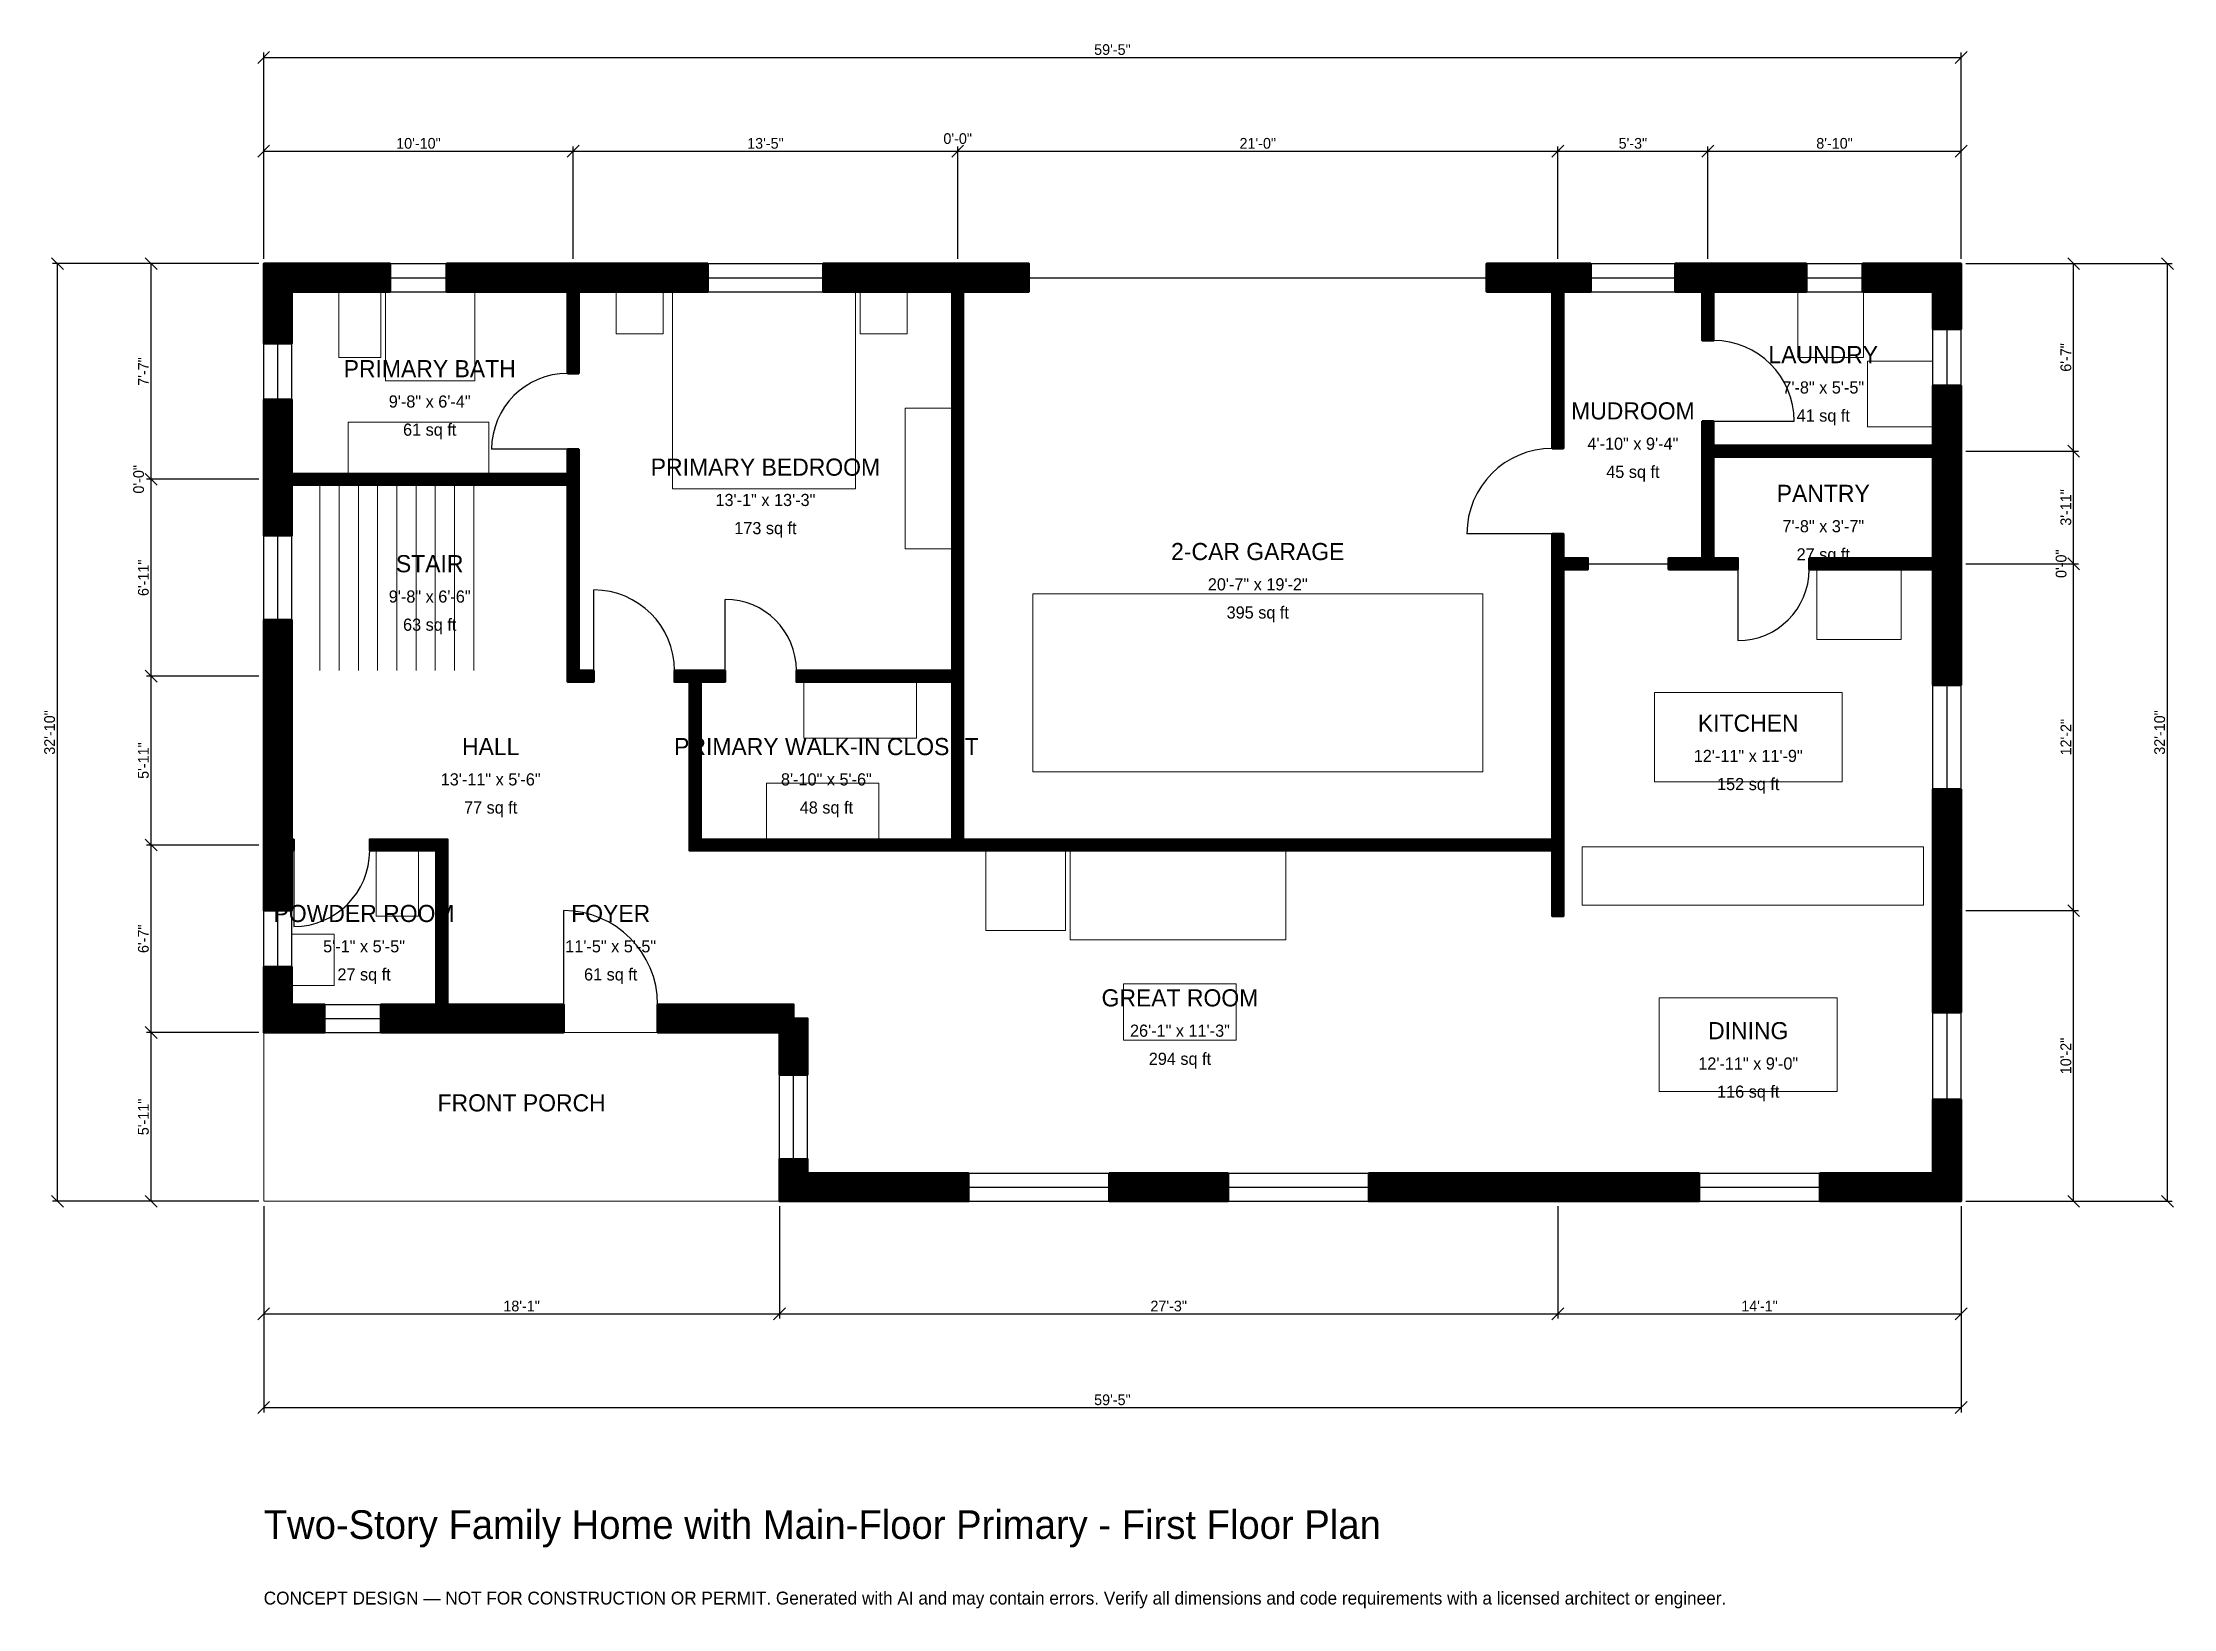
# Model space of a CAD drawing. Header units: inches. Extents: x -93 to 802, y -171 to 487.
import ezdxf
from ezdxf.enums import TextEntityAlignment as Align

# ---------------------------------------------------------------- set-up
doc = ezdxf.new("R2010")
doc.units = ezdxf.units.IN
doc.header["$MEASUREMENT"] = 0
doc.linetypes.add('DASHED', pattern=[0.6, 0.5, -0.1])
for name, color, linetype, lineweight in [('A-ANNO-DIMS', 1, 'Continuous', 13), ('A-ANNO-TEXT', 7, 'Continuous', 18), ('A-AREA-IDEN', 7, 'Continuous', 18), ('A-DOOR', 2, 'Continuous', 25), ('A-FLOR-FIXT', 9, 'Continuous', 13), ('A-FLOR-STRS', 3, 'Continuous', 18), ('A-FURN', 9, 'Continuous', 13), ('A-GLAZ', 4, 'Continuous', 25), ('A-SITE-PAVE', 8, 'Continuous', 13), ('A-WALL', 7, 'Continuous', 50), ('A-WALL-PATT', 8, 'Continuous', 13)]:
    doc.layers.add(name, color=color, linetype=linetype, lineweight=lineweight)
doc.dimstyles.new('PLAN', dxfattribs={"dimtxt": 4.5, "dimasz": 3, "dimexe": 2, "dimexo": 2, "dimgap": 1, "dimtad": 1, "dimdec": 0, "dimlunit": 4, "dimtsz": 2.5, "dimcen": 2.5, "dimclrd": 1, "dimclre": 1, "dimazin": 3, "dimtfac": 1, "dimtmove": 0, "dimatfit": 3})

msp = doc.modelspace()

# ---------------------------------------------------------------- hatches: boundary and pattern name
at = {"layer": 'A-WALL-PATT'}
h = msp.add_hatch(dxfattribs=at)
h.set_pattern_fill('ANSI31', color=8, scale=0.8)
h.paths.add_polyline_path([(68.8976, 70.8661), (49.2126, 70.8661), (49.2126, 82.6772), (68.8976, 82.6772), (72.4409, 82.6772), (72.4409, 147.2441), (44.4882, 147.2441), (44.4882, 151.9685), (72.4409, 151.9685), (77.1654, 151.9685), (77.1654, 147.2441), (77.1654, 82.6772), (80.7087, 82.6772), (125.9843, 82.6772), (125.9843, 70.8661), (80.7087, 70.8661), (77.1654, 70.8661), (77.1654, 70.8661), (72.4409, 70.8661), (72.4409, 70.8661), (68.8976, 70.8661)])
h.paths.add_polyline_path([(11.811, 70.8661), (11.811, 70.8661), (0, 70.8661), (0, 70.8661), (0, 70.8661), (0, 82.6772), (0, 82.6772), (0, 98.4252), (11.811, 98.4252), (11.811, 82.6772), (25.5906, 82.6772), (25.5906, 70.8661), (11.811, 70.8661)])
h.paths.add_polyline_path([(0, 143.7008), (0, 147.2441), (0, 147.2441), (0, 151.9685), (0, 151.9685), (0, 155.5118), (0, 214.5669), (0, 226.378), (0, 244.0945), (11.811, 244.0945), (11.811, 226.378), (11.811, 214.5669), (11.811, 155.5118), (11.811, 151.9685), (12.5984, 151.9685), (12.5984, 147.2441), (11.811, 147.2441), (11.811, 143.7008), (11.811, 122.0472), (0, 122.0472), (0, 143.7008)])
h.paths.add_polyline_path([(0, 297.2441), (0, 300.7874), (0, 300.7874), (0, 305.5118), (0, 305.5118), (0, 309.0551), (0, 336.6142), (11.811, 336.6142), (11.811, 309.0551), (11.811, 305.5118), (127.5591, 305.5118), (127.5591, 315.748), (132.2835, 315.748), (132.2835, 305.5118), (132.2835, 300.7874), (132.2835, 300.7874), (132.2835, 222.8346), (138.5827, 222.8346), (138.5827, 218.1102), (132.2835, 218.1102), (127.5591, 218.1102), (127.5591, 222.8346), (127.5591, 300.7874), (11.811, 300.7874), (11.811, 297.2441), (11.811, 279.5276), (0, 279.5276), (0, 297.2441)])
h.paths.add_polyline_path([(0, 381.8898), (0, 381.8898), (0, 393.7008), (0, 393.7008), (0, 393.7008), (11.811, 393.7008), (11.811, 393.7008), (53.1496, 393.7008), (53.1496, 381.8898), (11.811, 381.8898), (11.811, 360.2362), (0, 360.2362), (0, 381.8898)])
h.paths.add_polyline_path([(124.0157, 393.7008), (127.5591, 393.7008), (127.5591, 393.7008), (132.2835, 393.7008), (132.2835, 393.7008), (135.8268, 393.7008), (186.4173, 393.7008), (186.4173, 381.8898), (135.8268, 381.8898), (132.2835, 381.8898), (132.2835, 347.6378), (127.5591, 347.6378), (127.5591, 381.8898), (124.0157, 381.8898), (76.7717, 381.8898), (76.7717, 393.7008), (124.0157, 393.7008)])
h.paths.add_polyline_path([(285.4331, 393.7008), (288.9764, 393.7008), (288.9764, 393.7008), (293.7008, 393.7008), (293.7008, 393.7008), (297.2441, 393.7008), (321.2598, 393.7008), (321.2598, 381.8898), (297.2441, 381.8898), (293.7008, 381.8898), (293.7008, 222.8346), (293.7008, 218.1102), (293.7008, 151.9685), (540.9449, 151.9685), (540.9449, 265.3543), (540.9449, 265.3543), (540.9449, 270.0787), (540.9449, 280.315), (545.6693, 280.315), (545.6693, 270.0787), (555.9055, 270.0787), (555.9055, 265.3543), (545.6693, 265.3543), (545.6693, 265.3543), (545.6693, 151.9685), (545.6693, 147.2441), (545.6693, 119.685), (540.9449, 119.685), (540.9449, 147.2441), (293.7008, 147.2441), (288.9764, 147.2441), (288.9764, 147.2441), (218.8976, 147.2441), (214.1732, 147.2441), (183.4646, 147.2441), (178.7402, 147.2441), (178.7402, 151.9685), (178.7402, 218.1102), (172.4409, 218.1102), (172.4409, 222.8346), (178.7402, 222.8346), (183.4646, 222.8346), (193.7008, 222.8346), (193.7008, 218.1102), (183.4646, 218.1102), (183.4646, 151.9685), (214.1732, 151.9685), (218.8976, 151.9685), (288.9764, 151.9685), (288.9764, 218.1102), (223.622, 218.1102), (223.622, 222.8346), (288.9764, 222.8346), (288.9764, 381.8898), (285.4331, 381.8898), (234.8425, 381.8898), (234.8425, 393.7008), (285.4331, 393.7008)])
h.paths.add_polyline_path([(537.4016, 393.7008), (540.9449, 393.7008), (540.9449, 393.7008), (545.6693, 393.7008), (545.6693, 393.7008), (549.2126, 393.7008), (557.0866, 393.7008), (557.0866, 381.8898), (549.2126, 381.8898), (545.6693, 381.8898), (545.6693, 316.1417), (540.9449, 316.1417), (540.9449, 381.8898), (537.4016, 381.8898), (513.3858, 381.8898), (513.3858, 393.7008), (537.4016, 393.7008)])
h.paths.add_polyline_path([(600.3937, 393.7008), (603.937, 393.7008), (603.937, 393.7008), (608.6614, 393.7008), (608.6614, 393.7008), (612.2047, 393.7008), (647.6378, 393.7008), (647.6378, 381.8898), (612.2047, 381.8898), (608.6614, 381.8898), (608.6614, 361.4173), (603.937, 361.4173), (603.937, 381.8898), (600.3937, 381.8898), (592.5197, 381.8898), (592.5197, 393.7008), (600.3937, 393.7008)])
h.paths.add_polyline_path([(700.7874, 393.7008), (700.7874, 393.7008), (712.5984, 393.7008), (712.5984, 393.7008), (712.5985, 393.7008), (712.5985, 381.8898), (712.5984, 381.8898), (712.5984, 366.1417), (700.7874, 366.1417), (700.7874, 381.8898), (671.2598, 381.8898), (671.2598, 393.7008), (700.7874, 393.7008)])
h.paths.add_polyline_path([(712.5984, 320.8661), (712.5984, 317.3228), (712.5985, 317.3228), (712.5985, 312.5984), (712.5984, 312.5984), (712.5984, 309.0551), (712.5984, 273.622), (712.5984, 270.0787), (712.5985, 270.0787), (712.5985, 265.3543), (712.5984, 265.3543), (712.5984, 261.811), (712.5984, 216.7323), (700.7874, 216.7323), (700.7874, 261.811), (700.7874, 265.3543), (648.8189, 265.3543), (648.8189, 270.0787), (700.7874, 270.0787), (700.7874, 273.622), (700.7874, 309.0551), (700.7874, 312.5984), (608.6614, 312.5984), (608.6614, 270.0787), (618.8976, 270.0787), (618.8976, 265.3543), (608.6614, 265.3543), (608.6614, 265.3543), (603.937, 265.3543), (603.937, 265.3543), (589.7638, 265.3543), (589.7638, 270.0787), (603.937, 270.0787), (603.937, 312.5984), (603.937, 317.3228), (603.937, 327.5591), (608.6614, 327.5591), (608.6614, 317.3228), (700.7874, 317.3228), (700.7874, 320.8661), (700.7874, 342.5197), (712.5984, 342.5197), (712.5984, 320.8661)])
h.paths.add_polyline_path([(712.5984, 127.9528), (712.5984, 116.1417), (712.5984, 79.3307), (700.7874, 79.3307), (700.7874, 116.1417), (700.7874, 127.9528), (700.7874, 173.0315), (712.5984, 173.0315), (712.5984, 127.9528)])
h.paths.add_polyline_path([(712.5984, 11.811), (712.5985, 11.811), (712.5985, 0), (712.5984, 0), (712.5984, 0), (700.7874, 0), (700.7874, 0), (653.3465, 0), (653.3465, 11.811), (700.7874, 11.811), (700.7874, 42.7165), (712.5984, 42.7165), (712.5984, 11.811)])
h.paths.add_polyline_path([(549.2126, 0), (537.4016, 0), (463.9108, 0), (463.9108, 11.811), (537.4016, 11.811), (549.2126, 11.811), (602.5591, 11.811), (602.5591, 0), (549.2126, 0)])
h.paths.add_polyline_path([(354.9869, 0), (354.9869, 11.811), (404.8556, 11.811), (404.8556, 0), (354.9869, 0)])
h.paths.add_polyline_path([(228.3465, 0), (228.3465, 0), (216.5354, 0), (216.5354, 0), (216.5354, 0), (216.5354, 11.811), (216.5354, 11.811), (216.5354, 17.7165), (228.3465, 17.7165), (228.3465, 11.811), (295.9318, 11.811), (295.9318, 0), (228.3465, 0)])
h.paths.add_polyline_path([(216.5354, 70.8661), (165.3543, 70.8661), (165.3543, 82.6772), (222.4409, 82.6772), (222.4409, 76.7717), (228.3465, 76.7717), (228.3465, 53.1496), (216.5354, 53.1496), (216.5354, 70.8661)])

# ---------------------------------------------------------------- linework, layer by layer
at = {"layer": 'A-DOOR', "linetype": 'DASHED'}
msp.add_line((321.2598, 387.7953), (513.3858, 387.7953), dxfattribs=at)
at = {"layer": 'A-DOOR'}
for p, q in [((608.6614, 327.5591), (642.5197, 327.5591)), ((127.5591, 315.748), (95.6693, 315.748)), ((540.9449, 280.315), (505.1181, 280.315)), ((555.9055, 267.7165), (589.7638, 267.7165)), ((618.8976, 265.3543), (618.8976, 235.4331)), ((138.5827, 222.8346), (138.5827, 256.6929)), ((193.7008, 222.8346), (193.7008, 252.7559)), ((12.5984, 147.2441), (12.5984, 115.3543)), ((125.9843, 82.6772), (125.9843, 122.0472))]:
    msp.add_line(p, q, dxfattribs=at)
for centre, radius, start, end in [((608.6614, 327.5591), 33.8583, 0, 90), ((127.5591, 315.748), 31.8898, 90, 180), ((540.9449, 280.315), 35.8268, 90, 180), ((618.8976, 265.3543), 29.9213, 270, 360), ((138.5827, 222.8346), 33.8583, 0, 90), ((193.7008, 222.8346), 29.9213, 0, 90), ((12.5984, 147.2441), 31.8898, 270, 360), ((125.9843, 82.6772), 39.3701, 0, 90)]:
    msp.add_arc(centre, radius, start, end, dxfattribs=at)
at = {"layer": 'A-FLOR-FIXT'}
for points in [[(31.4961, 354.3307), (49.2126, 354.3307), (49.2126, 381.8898), (31.4961, 381.8898)], [(51.1811, 344.4882), (88.5827, 344.4882), (88.5827, 381.8898), (51.1811, 381.8898)], [(35.4331, 305.5118), (94.4882, 305.5118), (94.4882, 327.1654), (35.4331, 327.1654)], [(583.8583, 176.1811), (662.5984, 176.1811), (662.5984, 213.5827), (583.8583, 213.5827)], [(47.2441, 119.685), (64.9606, 119.685), (64.9606, 147.2441), (47.2441, 147.2441)], [(553.5433, 124.4094), (696.8504, 124.4094), (696.8504, 148.8189), (553.5433, 148.8189)], [(11.811, 90.5512), (29.5276, 90.5512), (29.5276, 112.2047), (11.811, 112.2047)]]:
    msp.add_lwpolyline(points, close=True, dxfattribs=at)
at = {"layer": 'A-FLOR-STRS'}
for p, q in [((23.622, 222.8346), (23.622, 300.7874)), ((31.6929, 222.8346), (31.6929, 300.7874)), ((39.7638, 222.8346), (39.7638, 300.7874)), ((47.8346, 222.8346), (47.8346, 300.7874)), ((55.9055, 222.8346), (55.9055, 300.7874)), ((63.9764, 222.8346), (63.9764, 300.7874)), ((72.0472, 222.8346), (72.0472, 300.7874)), ((80.1181, 222.8346), (80.1181, 300.7874)), ((88.189, 222.8346), (88.189, 300.7874))]:
    msp.add_line(p, q, dxfattribs=at)
at = {"layer": 'A-FURN'}
for points in [[(148.0315, 364.1732), (167.7165, 364.1732), (167.7165, 381.8898), (148.0315, 381.8898)], [(171.6535, 299.2126), (248.4252, 299.2126), (248.4252, 381.8898), (171.6535, 381.8898)], [(250.3937, 364.1732), (270.0787, 364.1732), (270.0787, 381.8898), (250.3937, 381.8898)], [(644.0945, 354.3307), (671.6535, 354.3307), (671.6535, 381.8898), (644.0945, 381.8898)], [(673.2283, 325.1969), (700.7874, 325.1969), (700.7874, 352.7559), (673.2283, 352.7559)], [(269.2913, 274.0157), (288.9764, 274.0157), (288.9764, 333.0709), (269.2913, 333.0709)], [(651.9685, 235.8268), (687.4016, 235.8268), (687.4016, 265.3543), (651.9685, 265.3543)], [(322.8346, 180.315), (511.811, 180.315), (511.811, 255.1181), (322.8346, 255.1181)], [(226.7717, 194.4882), (274.0157, 194.4882), (274.0157, 218.1102), (226.7717, 218.1102)], [(211.0236, 151.9685), (258.2677, 151.9685), (258.2677, 175.5906), (211.0236, 175.5906)], [(303.1496, 113.7795), (336.6142, 113.7795), (336.6142, 147.2441), (303.1496, 147.2441)], [(338.5827, 109.8425), (429.1339, 109.8425), (429.1339, 147.2441), (338.5827, 147.2441)], [(361.0236, 67.7165), (408.2677, 67.7165), (408.2677, 91.3386), (361.0236, 91.3386)], [(585.8268, 46.063), (660.6299, 46.063), (660.6299, 85.4331), (585.8268, 85.4331)]]:
    msp.add_lwpolyline(points, close=True, dxfattribs=at)
at = {"layer": 'A-GLAZ'}
for p, q in [((53.1496, 393.7008), (76.7717, 393.7008)), ((186.4173, 393.7008), (234.8425, 393.7008)), ((557.0866, 393.7008), (592.5197, 393.7008)), ((647.6378, 393.7008), (671.2598, 393.7008)), ((53.1496, 387.7953), (76.7717, 387.7953)), ((186.4173, 387.7953), (234.8425, 387.7953)), ((557.0866, 387.7953), (592.5197, 387.7953)), ((647.6378, 387.7953), (671.2598, 387.7953)), ((53.1496, 381.8898), (76.7717, 381.8898)), ((186.4173, 381.8898), (234.8425, 381.8898)), ((557.0866, 381.8898), (592.5197, 381.8898)), ((647.6378, 381.8898), (671.2598, 381.8898)), ((0, 336.6142), (0, 360.2362)), ((5.9055, 336.6142), (5.9055, 360.2362)), ((11.811, 336.6142), (11.811, 360.2362)), ((700.7874, 342.5197), (700.7874, 366.1417)), ((706.6929, 342.5197), (706.6929, 366.1417)), ((712.5984, 342.5197), (712.5984, 366.1417)), ((0, 244.0945), (0, 279.5276)), ((5.9055, 244.0945), (5.9055, 279.5276)), ((11.811, 244.0945), (11.811, 279.5276)), ((700.7874, 173.0315), (700.7874, 216.7323)), ((706.6929, 173.0315), (706.6929, 216.7323)), ((712.5984, 173.0315), (712.5984, 216.7323)), ((0, 98.4252), (0, 122.0472)), ((5.9055, 98.4252), (5.9055, 122.0472)), ((11.811, 98.4252), (11.811, 122.0472)), ((25.5906, 82.6772), (49.2126, 82.6772)), ((25.5906, 76.7717), (49.2126, 76.7717)), ((700.7874, 42.7165), (700.7874, 79.3307)), ((706.6929, 42.7165), (706.6929, 79.3307)), ((712.5984, 42.7165), (712.5984, 79.3307)), ((25.5906, 70.8661), (49.2126, 70.8661)), ((216.5354, 17.7165), (216.5354, 53.1496)), ((222.4409, 17.7165), (222.4409, 53.1496)), ((228.3465, 17.7165), (228.3465, 53.1496)), ((295.9318, 11.811), (354.9869, 11.811)), ((404.8556, 11.811), (463.9108, 11.811)), ((602.5591, 11.811), (653.3465, 11.811)), ((295.9318, 5.9055), (354.9869, 5.9055)), ((295.9318, 0), (354.9869, 0)), ((404.8556, 5.9055), (463.9108, 5.9055)), ((404.8556, 0), (463.9108, 0)), ((602.5591, 5.9055), (653.3465, 5.9055)), ((602.5591, 0), (653.3465, 0))]:
    msp.add_line(p, q, dxfattribs=at)
at = {"layer": 'A-SITE-PAVE', "linetype": 'DASHED'}
msp.add_lwpolyline([(0, 0), (216.5354, 0), (216.5354, 70.8661), (0, 70.8661)], close=True, dxfattribs=at)
at = {"layer": 'A-WALL'}
for points in [[(0, 381.8898), (0, 381.8898), (0, 393.7008), (0, 393.7008), (0, 393.7008), (11.811, 393.7008), (11.811, 393.7008), (53.1496, 393.7008), (53.1496, 381.8898), (11.811, 381.8898), (11.811, 360.2362), (0, 360.2362), (0, 381.8898)], [(124.0157, 393.7008), (127.5591, 393.7008), (127.5591, 393.7008), (132.2835, 393.7008), (132.2835, 393.7008), (135.8268, 393.7008), (186.4173, 393.7008), (186.4173, 381.8898), (135.8268, 381.8898), (132.2835, 381.8898), (132.2835, 347.6378), (127.5591, 347.6378), (127.5591, 381.8898), (124.0157, 381.8898), (76.7717, 381.8898), (76.7717, 393.7008), (124.0157, 393.7008)], [(285.4331, 393.7008), (288.9764, 393.7008), (288.9764, 393.7008), (293.7008, 393.7008), (293.7008, 393.7008), (297.2441, 393.7008), (321.2598, 393.7008), (321.2598, 381.8898), (297.2441, 381.8898), (293.7008, 381.8898), (293.7008, 222.8346), (293.7008, 218.1102), (293.7008, 151.9685), (540.9449, 151.9685), (540.9449, 265.3543), (540.9449, 265.3543), (540.9449, 270.0787), (540.9449, 280.315), (545.6693, 280.315), (545.6693, 270.0787), (555.9055, 270.0787), (555.9055, 265.3543), (545.6693, 265.3543), (545.6693, 265.3543), (545.6693, 151.9685), (545.6693, 147.2441), (545.6693, 119.685), (540.9449, 119.685), (540.9449, 147.2441), (293.7008, 147.2441), (288.9764, 147.2441), (288.9764, 147.2441), (218.8976, 147.2441), (214.1732, 147.2441), (183.4646, 147.2441), (178.7402, 147.2441), (178.7402, 151.9685), (178.7402, 218.1102), (172.4409, 218.1102), (172.4409, 222.8346), (178.7402, 222.8346), (183.4646, 222.8346), (193.7008, 222.8346), (193.7008, 218.1102), (183.4646, 218.1102), (183.4646, 151.9685), (214.1732, 151.9685), (218.8976, 151.9685), (288.9764, 151.9685), (288.9764, 218.1102), (223.622, 218.1102), (223.622, 222.8346), (288.9764, 222.8346), (288.9764, 381.8898), (285.4331, 381.8898), (234.8425, 381.8898), (234.8425, 393.7008), (285.4331, 393.7008)], [(537.4016, 393.7008), (540.9449, 393.7008), (540.9449, 393.7008), (545.6693, 393.7008), (545.6693, 393.7008), (549.2126, 393.7008), (557.0866, 393.7008), (557.0866, 381.8898), (549.2126, 381.8898), (545.6693, 381.8898), (545.6693, 316.1417), (540.9449, 316.1417), (540.9449, 381.8898), (537.4016, 381.8898), (513.3858, 381.8898), (513.3858, 393.7008), (537.4016, 393.7008)], [(600.3937, 393.7008), (603.937, 393.7008), (603.937, 393.7008), (608.6614, 393.7008), (608.6614, 393.7008), (612.2047, 393.7008), (647.6378, 393.7008), (647.6378, 381.8898), (612.2047, 381.8898), (608.6614, 381.8898), (608.6614, 361.4173), (603.937, 361.4173), (603.937, 381.8898), (600.3937, 381.8898), (592.5197, 381.8898), (592.5197, 393.7008), (600.3937, 393.7008)], [(700.7874, 393.7008), (700.7874, 393.7008), (712.5984, 393.7008), (712.5984, 393.7008), (712.5985, 393.7008), (712.5985, 381.8898), (712.5984, 381.8898), (712.5984, 366.1417), (700.7874, 366.1417), (700.7874, 381.8898), (671.2598, 381.8898), (671.2598, 393.7008), (700.7874, 393.7008)], [(712.5984, 320.8661), (712.5984, 317.3228), (712.5985, 317.3228), (712.5985, 312.5984), (712.5984, 312.5984), (712.5984, 309.0551), (712.5984, 273.622), (712.5984, 270.0787), (712.5985, 270.0787), (712.5985, 265.3543), (712.5984, 265.3543), (712.5984, 261.811), (712.5984, 216.7323), (700.7874, 216.7323), (700.7874, 261.811), (700.7874, 265.3543), (648.8189, 265.3543), (648.8189, 270.0787), (700.7874, 270.0787), (700.7874, 273.622), (700.7874, 309.0551), (700.7874, 312.5984), (608.6614, 312.5984), (608.6614, 270.0787), (618.8976, 270.0787), (618.8976, 265.3543), (608.6614, 265.3543), (608.6614, 265.3543), (603.937, 265.3543), (603.937, 265.3543), (589.7638, 265.3543), (589.7638, 270.0787), (603.937, 270.0787), (603.937, 312.5984), (603.937, 317.3228), (603.937, 327.5591), (608.6614, 327.5591), (608.6614, 317.3228), (700.7874, 317.3228), (700.7874, 320.8661), (700.7874, 342.5197), (712.5984, 342.5197), (712.5984, 320.8661)], [(0, 297.2441), (0, 300.7874), (0, 300.7874), (0, 305.5118), (0, 305.5118), (0, 309.0551), (0, 336.6142), (11.811, 336.6142), (11.811, 309.0551), (11.811, 305.5118), (127.5591, 305.5118), (127.5591, 315.748), (132.2835, 315.748), (132.2835, 305.5118), (132.2835, 300.7874), (132.2835, 300.7874), (132.2835, 222.8346), (138.5827, 222.8346), (138.5827, 218.1102), (132.2835, 218.1102), (127.5591, 218.1102), (127.5591, 222.8346), (127.5591, 300.7874), (11.811, 300.7874), (11.811, 297.2441), (11.811, 279.5276), (0, 279.5276), (0, 297.2441)], [(0, 143.7008), (0, 147.2441), (0, 147.2441), (0, 151.9685), (0, 151.9685), (0, 155.5118), (0, 214.5669), (0, 226.378), (0, 244.0945), (11.811, 244.0945), (11.811, 226.378), (11.811, 214.5669), (11.811, 155.5118), (11.811, 151.9685), (12.5984, 151.9685), (12.5984, 147.2441), (11.811, 147.2441), (11.811, 143.7008), (11.811, 122.0472), (0, 122.0472), (0, 143.7008)], [(712.5984, 127.9528), (712.5984, 116.1417), (712.5984, 79.3307), (700.7874, 79.3307), (700.7874, 116.1417), (700.7874, 127.9528), (700.7874, 173.0315), (712.5984, 173.0315), (712.5984, 127.9528)], [(68.8976, 70.8661), (49.2126, 70.8661), (49.2126, 82.6772), (68.8976, 82.6772), (72.4409, 82.6772), (72.4409, 147.2441), (44.4882, 147.2441), (44.4882, 151.9685), (72.4409, 151.9685), (77.1654, 151.9685), (77.1654, 147.2441), (77.1654, 82.6772), (80.7087, 82.6772), (125.9843, 82.6772), (125.9843, 70.8661), (80.7087, 70.8661), (77.1654, 70.8661), (77.1654, 70.8661), (72.4409, 70.8661), (72.4409, 70.8661), (68.8976, 70.8661)], [(11.811, 70.8661), (11.811, 70.8661), (0, 70.8661), (0, 70.8661), (0, 70.8661), (0, 82.6772), (0, 82.6772), (0, 98.4252), (11.811, 98.4252), (11.811, 82.6772), (25.5906, 82.6772), (25.5906, 70.8661), (11.811, 70.8661)], [(216.5354, 70.8661), (165.3543, 70.8661), (165.3543, 82.6772), (222.4409, 82.6772), (222.4409, 76.7717), (228.3465, 76.7717), (228.3465, 53.1496), (216.5354, 53.1496), (216.5354, 70.8661)], [(712.5984, 11.811), (712.5985, 11.811), (712.5985, 0), (712.5984, 0), (712.5984, 0), (700.7874, 0), (700.7874, 0), (653.3465, 0), (653.3465, 11.811), (700.7874, 11.811), (700.7874, 42.7165), (712.5984, 42.7165), (712.5984, 11.811)], [(228.3465, 0), (228.3465, 0), (216.5354, 0), (216.5354, 0), (216.5354, 0), (216.5354, 11.811), (216.5354, 11.811), (216.5354, 17.7165), (228.3465, 17.7165), (228.3465, 11.811), (295.9318, 11.811), (295.9318, 0), (228.3465, 0)], [(354.9869, 0), (354.9869, 11.811), (404.8556, 11.811), (404.8556, 0), (354.9869, 0)], [(549.2126, 0), (537.4016, 0), (463.9108, 0), (463.9108, 11.811), (537.4016, 11.811), (549.2126, 11.811), (602.5591, 11.811), (602.5591, 0), (549.2126, 0)]]:
    msp.add_lwpolyline(points, close=True, dxfattribs=at)

# ---------------------------------------------------------------- texts
at = {"layer": 'A-ANNO-TEXT'}
for s, height, p in [('Two-Story Family Home with Main-Floor Primary - First Floor Plan', 12, (0, -141.7323)), ('CONCEPT DESIGN — NOT FOR CONSTRUCTION OR PERMIT. Generated with AI and may contain errors. Verify all dimensions and code requirements with a licensed architect or engineer.', 5.4, (0, -169.2913))]:
    msp.add_text(s, height=height, dxfattribs=at).set_placement(p)
at = {"layer": 'A-AREA-IDEN'}
for s, height, p in [('LAUNDRY', 7.2, (654.7244, 355.5118)), ('PRIMARY BATH', 7.2, (69.685, 349.6063)), ('7\'-8" x 5\'-5"', 5.1, (654.7244, 341.7323)), ('9\'-8" x 6\'-4"', 5.1, (69.685, 335.8268)), ('MUDROOM', 7.2, (574.8031, 331.8898)), ('41 sq ft', 5.1, (654.7244, 329.9213)), ('61 sq ft', 5.1, (69.685, 324.0157)), ('4\'-10" x 9\'-4"', 5.1, (574.8031, 318.1102)), ('PRIMARY BEDROOM', 7.2, (210.6299, 308.2677)), ('45 sq ft', 5.1, (574.8031, 306.2992)), ('13\'-1" x 13\'-3"', 5.1, (210.6299, 294.4882)), ('PANTRY', 7.2, (654.7244, 297.2441)), ('173 sq ft', 5.1, (210.6299, 282.6772)), ('7\'-8" x 3\'-7"', 5.1, (654.7244, 283.4646)), ('STAIR', 7.2, (69.685, 267.7165)), ('2-CAR GARAGE', 7.2, (417.3228, 272.8346)), ('27 sq ft', 5.1, (654.7244, 271.6535)), ('20\'-7" x 19\'-2"', 5.1, (417.3228, 259.0551)), ('9\'-8" x 6\'-6"', 5.1, (69.685, 253.937)), ('63 sq ft', 5.1, (69.685, 242.126)), ('395 sq ft', 5.1, (417.3228, 247.2441)), ('KITCHEN', 7.2, (623.2283, 200.7874)), ('HALL', 7.2, (95.2756, 190.9449)), ('PRIMARY WALK-IN CLOSET', 7.2, (236.2205, 190.9449)), ('12\'-11" x 11\'-9"', 5.1, (623.2283, 187.0079)), ('13\'-11" x 5\'-6"', 5.1, (95.2756, 177.1654)), ('8\'-10" x 5\'-6"', 5.1, (236.2205, 177.1654)), ('152 sq ft', 5.1, (623.2283, 175.1969)), ('77 sq ft', 5.1, (95.2756, 165.3543)), ('48 sq ft', 5.1, (236.2205, 165.3543)), ('POWDER ROOM', 7.2, (42.126, 120.8661)), ('FOYER', 7.2, (145.6693, 120.8661)), ('5\'-1" x 5\'-5"', 5.1, (42.126, 107.0866)), ('11\'-5" x 5\'-5"', 5.1, (145.6693, 107.0866)), ('27 sq ft', 5.1, (42.126, 95.2756)), ('61 sq ft', 5.1, (145.6693, 95.2756)), ('GREAT ROOM', 7.2, (384.6457, 85.4331)), ('26\'-1" x 11\'-3"', 5.1, (384.6457, 71.6535)), ('DINING', 7.2, (623.2283, 71.6535)), ('294 sq ft', 5.1, (384.6457, 59.8425)), ('12\'-11" x 9\'-0"', 5.1, (623.2283, 57.874)), ('FRONT PORCH', 7.2, (108.2677, 41.3386)), ('116 sq ft', 5.1, (623.2283, 46.063))]:
    msp.add_text(s, height=height, dxfattribs=at).set_placement(p, align=Align.MIDDLE_CENTER)

# ---------------------------------------------------------------- dimensions: what is measured, and where the dimension line sits
at = {"layer": 'A-ANNO-DIMS'}
for base, p1, p2, text in [((0, 480.315), (0, 393.7008), (712.5984, 393.7008), '59\'-5"'), ((291.3386, 440.9449), (291.3386, 393.7008), (291.3386, 393.7008), '0\'-0"'), ((0, 440.9449), (0, 393.7008), (129.9213, 393.7008), '10\'-10"'), ((129.9213, 440.9449), (129.9213, 393.7008), (291.3386, 393.7008), '13\'-5"'), ((291.3386, 440.9449), (291.3386, 393.7008), (543.3071, 393.7008), '21\'-0"'), ((543.3071, 440.9449), (543.3071, 393.7008), (606.2992, 393.7008), '5\'-3"'), ((606.2992, 440.9449), (606.2992, 393.7008), (712.5984, 393.7008), '8\'-10"'), ((0, -47.2441), (0, 0), (216.5354, 0), '18\'-1"'), ((0, -86.6142), (0, 0), (712.5984, 0), '59\'-5"'), ((216.5354, -47.2441), (216.5354, 0), (543.3071, 0), '27\'-3"'), ((543.3071, -47.2441), (543.3071, 0), (712.5984, 0), '14\'-1"')]:
    msp.add_linear_dim(base=base, p1=p1, p2=p2, text=text, dimstyle='PLAN', dxfattribs=at).render()
for base, p1, p2, text in [((-86.6142, 0), (0, 0), (0, 393.7008), '32\'-10"'), ((-47.2441, 303.1496), (0, 303.1496), (0, 393.7008), '7\'-7"'), ((759.8425, 314.9606), (712.5984, 314.9606), (712.5984, 393.7008), '6\'-7"'), ((799.2126, 0), (712.5984, 0), (712.5984, 393.7008), '32\'-10"'), ((759.8425, 267.7165), (712.5984, 267.7165), (712.5984, 314.9606), '3\'-11"'), ((-47.2441, 303.1496), (0, 303.1496), (0, 303.1496), '0\'-0"'), ((-47.2441, 220.4724), (0, 220.4724), (0, 303.1496), '6\'-11"'), ((759.8425, 267.7165), (712.5984, 267.7165), (712.5984, 267.7165), '0\'-0"'), ((759.8425, 122.0472), (712.5984, 122.0472), (712.5984, 267.7165), '12\'-2"'), ((-47.2441, 149.6063), (0, 149.6063), (0, 220.4724), '5\'-11"'), ((-47.2441, 70.8661), (0, 70.8661), (0, 149.6063), '6\'-7"'), ((759.8425, 0), (712.5984, 0), (712.5984, 122.0472), '10\'-2"'), ((-47.2441, 0), (0, 0), (0, 70.8661), '5\'-11"')]:
    msp.add_linear_dim(base=base, p1=p1, p2=p2, angle=90, text=text, dimstyle='PLAN', dxfattribs=at).render()

doc.saveas('drawing.dxf')
